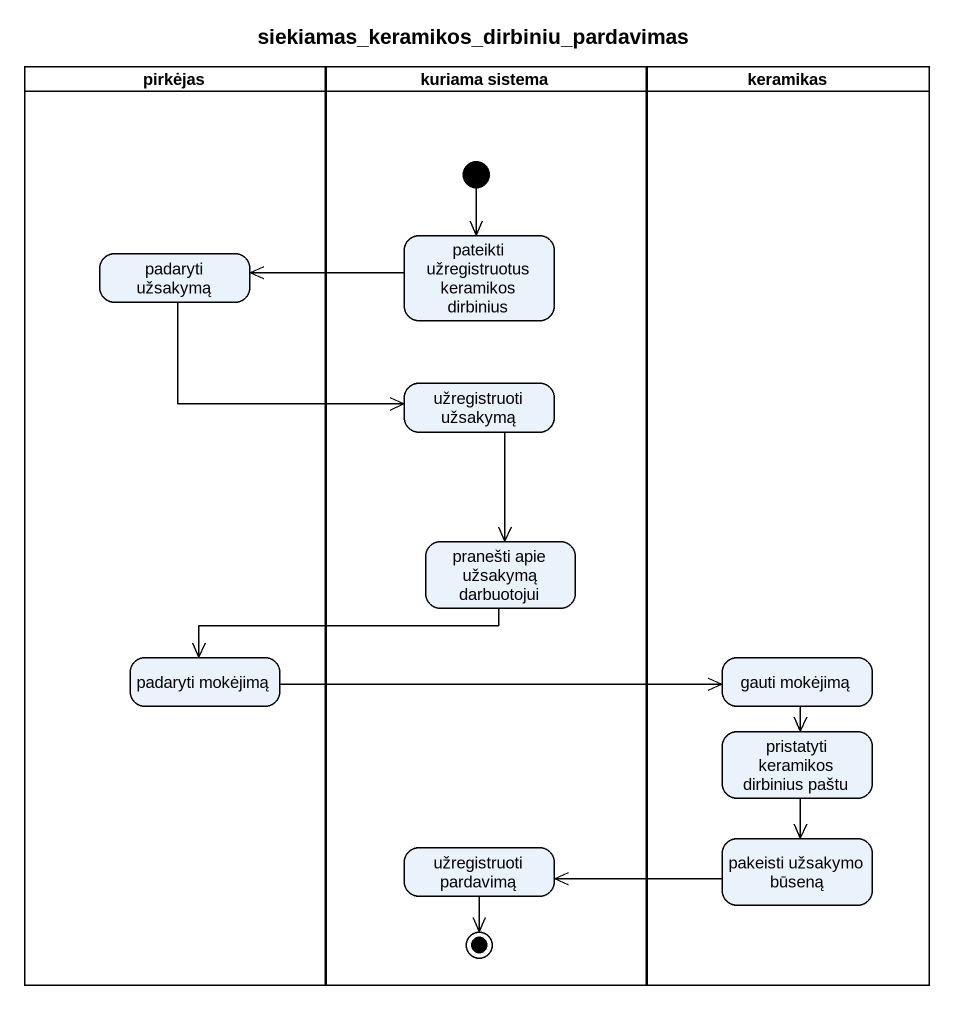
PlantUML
@startuml
title siekiamas_keramikos_dirbiniu_pardavimas
hide empty description
state pirkėjas <<partition>> {
  state "padaryti užsakymą" as padaryti_užsakymą
  state "padaryti mokėjimą" as padaryti_mokėjimą
}
state "kuriama sistema" as kuriama_sistema <<partition>> {
  state "pateikti užregistruotus keramikos dirbinius" as pateikti_užregistruotus
  state "užregistruoti užsakymą" as užregistruoti_užsakymą
  state "pranešti apie užsakymą darbuotojui" as pranešti_apie_užsakymą
  state "užregistruoti pardavimą" as užregistruoti_pardavimą
  [*] --> pateikti_užregistruotus
  užregistruoti_pardavimą --> [*]
}
state keramikas <<partition>> {
  state "gauti mokėjimą" as gauti_mokėjimą
  state "pristatyti keramikos dirbinius paštu" as pristatyti_keramikos
  state "pakeisti užsakymo būseną" as pakeisti_užsakymo_būseną
}
pateikti_užregistruotus -left-> padaryti_užsakymą
padaryti_užsakymą -right-> užregistruoti_užsakymą
užregistruoti_užsakymą --> pranešti_apie_užsakymą
pranešti_apie_užsakymą -left-> padaryti_mokėjimą
padaryti_mokėjimą -right-> gauti_mokėjimą
gauti_mokėjimą --> pristatyti_keramikos
pristatyti_keramikos --> pakeisti_užsakymo_būseną
pakeisti_užsakymo_būseną -left-> užregistruoti_pardavimą
@enduml
